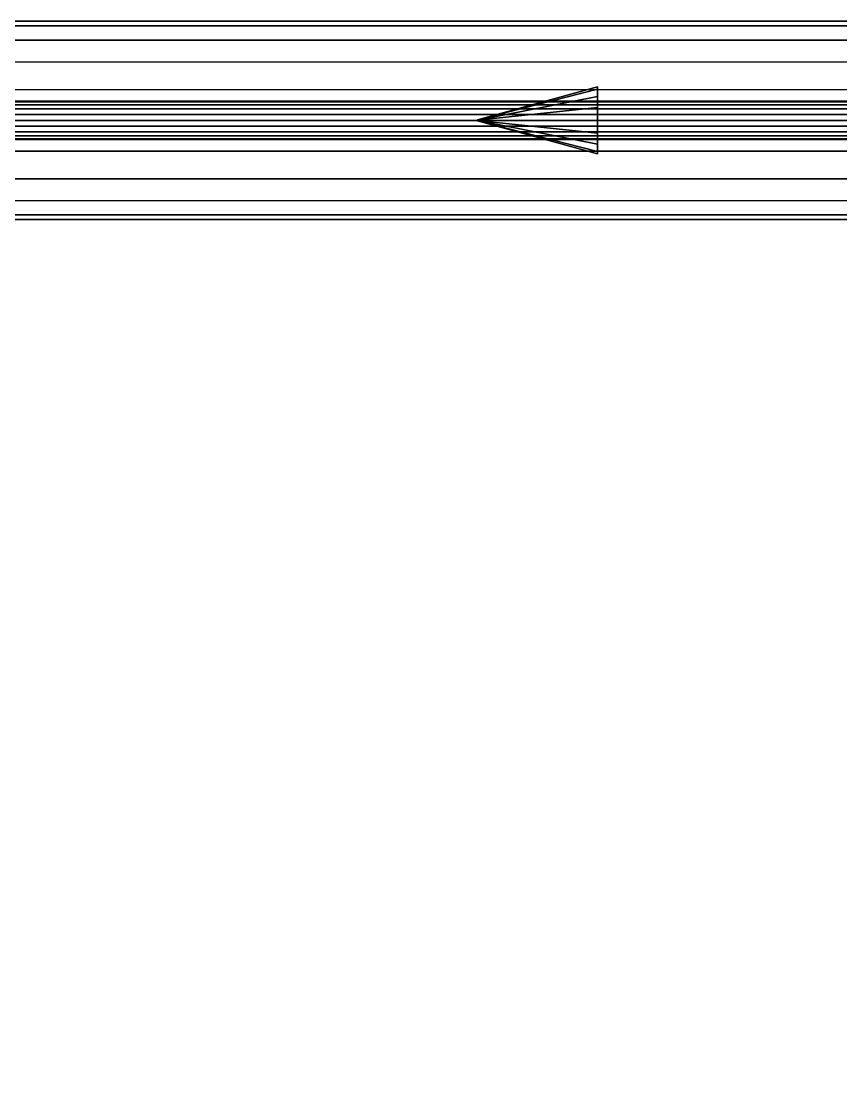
# Model space of a CAD drawing. Extents: x 91537 to 98524, y 82085 to 85415.
# Drawn here: x 94006 to 95030, y 83400 to 84715 of the extents above; entities that cross this region are included whole.
import ezdxf

# ---------------------------------------------------------------- set-up
doc = ezdxf.new("R2010")
doc.units = 0
doc.header["$LTSCALE"] = 20
doc.linetypes.add('DASHED', pattern=[18, 12, -6])
for name, color, linetype in [('CENTERLINE', 7, 'CONTINUOUS'), ('DRG1-CONTEXT', 9, 'DASHED'), ('FLOW', 4, 'CONTINUOUS'), ('INSULATION', 254, 'CONTINUOUS'), ('PIPE-SPOOL1', 5, 'CONTINUOUS')]:
    doc.layers.add(name, color=color, linetype=linetype)

msp = doc.modelspace()

# ---------------------------------------------------------------- linework, layer by layer
at = {"layer": 'CENTERLINE'}
msp.add_polyline3d([(93650, 82409, 4450), (93650, 84391, 4450), (93651.711, 84417.1052, 4450), (93656.8148, 84442.7638, 4450), (93665.2241, 84467.5367, 4450), (93676.7949, 84491, 4450), (93691.3293, 84512.7523, 4450), (93708.5786, 84532.4214, 4450), (93728.2477, 84549.6707, 4450), (93750, 84564.2051, 4450), (93773.4633, 84575.7759, 4450), (93798.2362, 84584.1852, 4450), (93823.8948, 84589.289, 4450), (93850, 84591, 4450), (97500, 84591, 4450)], dxfattribs=at)
at = {"layer": 'DRG1-CONTEXT'}
for points in [[(96595, 84605.195, 5075.4622), (96595, 84598.4628, 5072.032), (93204.2485, 84598.4628, 5072.0443), (93204.3607, 84605.195, 5075.4727)], [(96595, 84610.5378, 5080.805), (96595, 84605.195, 5075.4622), (93204.3607, 84605.195, 5075.4727), (93204.5356, 84610.5378, 5080.8126)], [(96595, 84613.968, 5087.5372), (96595, 84610.5378, 5080.805), (93204.5356, 84610.5378, 5080.8126), (93204.7558, 84613.968, 5087.5412)], [(96595, 84615.15, 5095), (96595, 84613.968, 5087.5372), (93204.7558, 84613.968, 5087.5412), (93205, 84615.15, 5095)], [(96595, 84613.968, 5102.4628), (96595, 84615.15, 5095), (93205, 84615.15, 5095), (93205.2442, 84613.968, 5102.4588)], [(96595, 84610.5378, 5109.195), (96595, 84613.968, 5102.4628), (93205.2442, 84613.968, 5102.4588), (93205.4644, 84610.5378, 5109.1874)], [(96595, 84605.195, 5114.5378), (96595, 84610.5378, 5109.195), (93205.4644, 84610.5378, 5109.1874), (93205.6393, 84605.195, 5114.5273)], [(96595, 84598.4628, 5117.968), (96595, 84605.195, 5114.5378), (93205.6393, 84605.195, 5114.5273), (93205.7515, 84598.4628, 5117.9557)], [(96595, 84598.4628, 5072.032), (96595, 84591, 5070.85), (93204.2098, 84591, 5070.8629), (93204.2485, 84598.4628, 5072.0443)], [(96595, 84591, 5070.85), (96595, 84583.5372, 5072.032), (93204.2485, 84583.5372, 5072.0443), (93204.2098, 84591, 5070.8629)], [(96595, 84591, 5119.15), (96595, 84598.4628, 5117.968), (93205.7515, 84598.4628, 5117.9557), (93205.7902, 84591, 5119.1371)], [(96595, 84583.5372, 5117.968), (96595, 84591, 5119.15), (93205.7902, 84591, 5119.1371), (93205.7515, 84583.5372, 5117.9557)], [(96595, 84583.5372, 5072.032), (96595, 84576.805, 5075.4622), (93204.3607, 84576.805, 5075.4727), (93204.2485, 84583.5372, 5072.0443)], [(96595, 84576.805, 5114.5378), (96595, 84583.5372, 5117.968), (93205.7515, 84583.5372, 5117.9557), (93205.6393, 84576.805, 5114.5273)], [(96595, 84576.805, 5075.4622), (96595, 84571.4622, 5080.805), (93204.5356, 84571.4622, 5080.8126), (93204.3607, 84576.805, 5075.4727)], [(96595, 84571.4622, 5080.805), (96595, 84568.032, 5087.5372), (93204.7558, 84568.032, 5087.5412), (93204.5356, 84571.4622, 5080.8126)], [(96595, 84568.032, 5087.5372), (96595, 84566.85, 5095), (93205, 84566.85, 5095), (93204.7558, 84568.032, 5087.5412)], [(96595, 84566.85, 5095), (96595, 84568.032, 5102.4628), (93205.2442, 84568.032, 5102.4588), (93205, 84566.85, 5095)], [(96595, 84568.032, 5102.4628), (96595, 84571.4622, 5109.195), (93205.4644, 84571.4622, 5109.1874), (93205.2442, 84568.032, 5102.4588)], [(96595, 84571.4622, 5109.195), (96595, 84576.805, 5114.5378), (93205.6393, 84576.805, 5114.5273), (93205.4644, 84571.4622, 5109.1874)]]:
    msp.add_3dface(points, dxfattribs=at)
at = {"layer": 'FLOW'}
for points in [[(94726.1218, 84629.8029, 4660.2227), (94726.1218, 84633, 4644.15), (94576.1218, 84591.5, 4644.15), (94576.1218, 84591.4619, 4644.3413)], [(94726.1218, 84633, 4644.15), (94726.1218, 84629.8029, 4628.0773), (94576.1218, 84591.4619, 4643.9587), (94576.1218, 84591.5, 4644.15)], [(94726.1218, 84591, 4644.15), (94726.1218, 84633, 4644.15), (94726.1218, 84629.8029, 4660.2227)], [(94726.1218, 84591, 4644.15), (94726.1218, 84629.8029, 4628.0773), (94726.1218, 84633, 4644.15)], [(94726.1218, 84620.6985, 4673.8485), (94726.1218, 84629.8029, 4660.2227), (94576.1218, 84591.4619, 4644.3413), (94576.1218, 84591.3536, 4644.5036)], [(94726.1218, 84629.8029, 4628.0773), (94726.1218, 84620.6985, 4614.4515), (94576.1218, 84591.3536, 4643.7964), (94576.1218, 84591.4619, 4643.9587)], [(94726.1218, 84607.0727, 4682.9529), (94726.1218, 84620.6985, 4673.8485), (94576.1218, 84591.3536, 4644.5036), (94576.1218, 84591.1913, 4644.6119)], [(94726.1218, 84620.6985, 4614.4515), (94726.1218, 84607.0727, 4605.3471), (94576.1218, 84591.1913, 4643.6881), (94576.1218, 84591.3536, 4643.7964)], [(94726.1218, 84591, 4644.15), (94726.1218, 84629.8029, 4660.2227), (94726.1218, 84620.6985, 4673.8485)], [(94726.1218, 84591, 4644.15), (94726.1218, 84620.6985, 4614.4515), (94726.1218, 84629.8029, 4628.0773)], [(94726.1218, 84591, 4644.15), (94726.1218, 84620.6985, 4673.8485), (94726.1218, 84607.0727, 4682.9529)], [(94726.1218, 84591, 4644.15), (94726.1218, 84607.0727, 4605.3471), (94726.1218, 84620.6985, 4614.4515)], [(94726.1218, 84591, 4686.15), (94726.1218, 84607.0727, 4682.9529), (94576.1218, 84591.1913, 4644.6119), (94576.1218, 84591, 4644.65)], [(94726.1218, 84607.0727, 4605.3471), (94726.1218, 84591, 4602.15), (94576.1218, 84591, 4643.65), (94576.1218, 84591.1913, 4643.6881)], [(94726.1218, 84591, 4644.15), (94726.1218, 84607.0727, 4682.9529), (94726.1218, 84591, 4686.15)], [(94726.1218, 84591, 4644.15), (94726.1218, 84591, 4602.15), (94726.1218, 84607.0727, 4605.3471)], [(94576.1218, 84591, 4644.15), (94576.1218, 84591.4619, 4644.3413), (94576.1218, 84591.5, 4644.15)], [(94576.1218, 84591, 4644.15), (94576.1218, 84591.5, 4644.15), (94576.1218, 84591.4619, 4643.9587)], [(94576.1218, 84591, 4644.15), (94576.1218, 84591.3536, 4644.5036), (94576.1218, 84591.4619, 4644.3413)], [(94576.1218, 84591, 4644.15), (94576.1218, 84591.4619, 4643.9587), (94576.1218, 84591.3536, 4643.7964)], [(94576.1218, 84591, 4644.15), (94576.1218, 84591.1913, 4644.6119), (94576.1218, 84591.3536, 4644.5036)], [(94576.1218, 84591, 4644.15), (94576.1218, 84591.3536, 4643.7964), (94576.1218, 84591.1913, 4643.6881)], [(94576.1218, 84591, 4644.15), (94576.1218, 84591, 4644.65), (94576.1218, 84591.1913, 4644.6119)], [(94576.1218, 84591, 4644.15), (94576.1218, 84591.1913, 4643.6881), (94576.1218, 84591, 4643.65)], [(94726.1218, 84574.9273, 4682.9529), (94726.1218, 84591, 4686.15), (94576.1218, 84591, 4644.65), (94576.1218, 84590.8087, 4644.6119)], [(94726.1218, 84591, 4602.15), (94726.1218, 84574.9273, 4605.3471), (94576.1218, 84590.8087, 4643.6881), (94576.1218, 84591, 4643.65)], [(94576.1218, 84591, 4644.15), (94576.1218, 84590.5, 4644.15), (94576.1218, 84590.5381, 4644.3413)], [(94576.1218, 84591, 4644.15), (94576.1218, 84590.5381, 4644.3413), (94576.1218, 84590.6464, 4644.5036)], [(94576.1218, 84591, 4644.15), (94576.1218, 84590.6464, 4644.5036), (94576.1218, 84590.8087, 4644.6119)], [(94576.1218, 84591, 4644.15), (94576.1218, 84590.8087, 4644.6119), (94576.1218, 84591, 4644.65)], [(94576.1218, 84591, 4644.15), (94576.1218, 84591, 4643.65), (94576.1218, 84590.8087, 4643.6881)], [(94576.1218, 84591, 4644.15), (94576.1218, 84590.8087, 4643.6881), (94576.1218, 84590.6464, 4643.7964)], [(94576.1218, 84591, 4644.15), (94576.1218, 84590.6464, 4643.7964), (94576.1218, 84590.5381, 4643.9587)], [(94576.1218, 84591, 4644.15), (94576.1218, 84590.5381, 4643.9587), (94576.1218, 84590.5, 4644.15)], [(94726.1218, 84561.3015, 4673.8485), (94726.1218, 84574.9273, 4682.9529), (94576.1218, 84590.8087, 4644.6119), (94576.1218, 84590.6464, 4644.5036)], [(94726.1218, 84574.9273, 4605.3471), (94726.1218, 84561.3015, 4614.4515), (94576.1218, 84590.6464, 4643.7964), (94576.1218, 84590.8087, 4643.6881)], [(94726.1218, 84552.1971, 4660.2227), (94726.1218, 84561.3015, 4673.8485), (94576.1218, 84590.6464, 4644.5036), (94576.1218, 84590.5381, 4644.3413)], [(94726.1218, 84561.3015, 4614.4515), (94726.1218, 84552.1971, 4628.0773), (94576.1218, 84590.5381, 4643.9587), (94576.1218, 84590.6464, 4643.7964)], [(94726.1218, 84549, 4644.15), (94726.1218, 84552.1971, 4660.2227), (94576.1218, 84590.5381, 4644.3413), (94576.1218, 84590.5, 4644.15)], [(94726.1218, 84552.1971, 4628.0773), (94726.1218, 84549, 4644.15), (94576.1218, 84590.5, 4644.15), (94576.1218, 84590.5381, 4643.9587)], [(94726.1218, 84591, 4644.15), (94726.1218, 84552.1971, 4660.2227), (94726.1218, 84549, 4644.15)], [(94726.1218, 84591, 4644.15), (94726.1218, 84561.3015, 4673.8485), (94726.1218, 84552.1971, 4660.2227)], [(94726.1218, 84591, 4644.15), (94726.1218, 84574.9273, 4682.9529), (94726.1218, 84561.3015, 4673.8485)], [(94726.1218, 84591, 4644.15), (94726.1218, 84591, 4686.15), (94726.1218, 84574.9273, 4682.9529)], [(94726.1218, 84591, 4644.15), (94726.1218, 84574.9273, 4605.3471), (94726.1218, 84591, 4602.15)], [(94726.1218, 84591, 4644.15), (94726.1218, 84561.3015, 4614.4515), (94726.1218, 84574.9273, 4605.3471)], [(94726.1218, 84591, 4644.15), (94726.1218, 84552.1971, 4628.0773), (94726.1218, 84561.3015, 4614.4515)], [(94726.1218, 84591, 4644.15), (94726.1218, 84549, 4644.15), (94726.1218, 84552.1971, 4628.0773)]]:
    msp.add_3dface(points, dxfattribs=at)
at = {"layer": 'INSULATION'}
for points in [[(93845.9379, 84715.0835, 4450), (93846.1367, 84709.0104, 4488.3645), (95450, 84709.0737, 4488.3645), (95450, 84715.15, 4450)], [(93846.1367, 84709.0104, 4411.6355), (93845.9379, 84715.0835, 4450), (95450, 84715.15, 4450), (95450, 84709.0737, 4411.6355)], [(93846.1367, 84709.0104, 4488.3645), (93846.7137, 84691.3857, 4522.9735), (95450, 84691.4395, 4522.9735), (95450, 84709.0737, 4488.3645)], [(93846.7137, 84691.3857, 4377.0265), (93846.1367, 84709.0104, 4411.6355), (95450, 84709.0737, 4411.6355), (95450, 84691.4395, 4377.0265)], [(93846.7137, 84691.3857, 4522.9735), (93847.6124, 84663.9345, 4550.4395), (95450, 84663.9735, 4550.4395), (95450, 84691.4395, 4522.9735)], [(93847.6124, 84663.9345, 4349.5605), (93846.7137, 84691.3857, 4377.0265), (95450, 84691.4395, 4377.0265), (95450, 84663.9735, 4349.5605)], [(93847.6124, 84663.9345, 4550.4395), (93848.7448, 84629.3439, 4568.0737), (95450, 84629.3645, 4568.0737), (95450, 84663.9735, 4550.4395)], [(93848.7448, 84629.3439, 4331.9263), (93847.6124, 84663.9345, 4349.5605), (95450, 84663.9735, 4349.5605), (95450, 84629.3645, 4331.9263)], [(93848.7448, 84629.3439, 4568.0737), (93850, 84591, 4574.15), (95450, 84591, 4574.15), (95450, 84629.3645, 4568.0737)], [(93850, 84591, 4325.85), (93848.7448, 84629.3439, 4331.9263), (95450, 84629.3645, 4331.9263), (95450, 84591, 4325.85)], [(93850, 84591, 4574.15), (93851.2553, 84552.6561, 4568.0737), (95450, 84552.6355, 4568.0737), (95450, 84591, 4574.15)], [(93851.2553, 84552.6561, 4331.9263), (93850, 84591, 4325.85), (95450, 84591, 4325.85), (95450, 84552.6355, 4331.9263)], [(93851.2553, 84552.6561, 4568.0737), (93852.3876, 84518.0655, 4550.4395), (95450, 84518.0265, 4550.4395), (95450, 84552.6355, 4568.0737)], [(93852.3876, 84518.0655, 4349.5605), (93851.2553, 84552.6561, 4331.9263), (95450, 84552.6355, 4331.9263), (95450, 84518.0265, 4349.5605)], [(93852.3876, 84518.0655, 4550.4395), (93853.2863, 84490.6143, 4522.9735), (95450, 84490.5605, 4522.9735), (95450, 84518.0265, 4550.4395)], [(93853.2863, 84490.6143, 4377.0265), (93852.3876, 84518.0655, 4349.5605), (95450, 84518.0265, 4349.5605), (95450, 84490.5605, 4377.0265)], [(93853.2863, 84490.6143, 4522.9735), (93853.8633, 84472.9896, 4488.3645), (95450, 84472.9263, 4488.3645), (95450, 84490.5605, 4522.9735)], [(93853.8633, 84472.9896, 4411.6355), (93853.2863, 84490.6143, 4377.0265), (95450, 84490.5605, 4377.0265), (95450, 84472.9263, 4411.6355)], [(93853.8633, 84472.9896, 4488.3645), (93854.0621, 84466.9165, 4450), (95450, 84466.85, 4450), (95450, 84472.9263, 4488.3645)], [(93854.0621, 84466.9165, 4450), (93853.8633, 84472.9896, 4411.6355), (95450, 84472.9263, 4411.6355), (95450, 84466.85, 4450)]]:
    msp.add_3dface(points, dxfattribs=at)
at = {"layer": 'PIPE-SPOOL1'}
for points in [[(93849.2098, 84615.1371, 4450), (93849.2485, 84613.9557, 4457.4628), (95450, 84613.968, 4457.4628), (95450, 84615.15, 4450)], [(93849.2485, 84613.9557, 4442.5372), (93849.2098, 84615.1371, 4450), (95450, 84615.15, 4450), (95450, 84613.968, 4442.5372)], [(93849.2485, 84613.9557, 4457.4628), (93849.3607, 84610.5273, 4464.195), (95450, 84610.5378, 4464.195), (95450, 84613.968, 4457.4628)], [(93849.3607, 84610.5273, 4435.805), (93849.2485, 84613.9557, 4442.5372), (95450, 84613.968, 4442.5372), (95450, 84610.5378, 4435.805)], [(93849.3607, 84610.5273, 4464.195), (93849.5356, 84605.1874, 4469.5378), (95450, 84605.195, 4469.5378), (95450, 84610.5378, 4464.195)], [(93849.5356, 84605.1874, 4430.4622), (93849.3607, 84610.5273, 4435.805), (95450, 84610.5378, 4435.805), (95450, 84605.195, 4430.4622)], [(93849.5356, 84605.1874, 4469.5378), (93849.7558, 84598.4588, 4472.968), (95450, 84598.4628, 4472.968), (95450, 84605.195, 4469.5378)], [(93849.7558, 84598.4588, 4427.032), (93849.5356, 84605.1874, 4430.4622), (95450, 84605.195, 4430.4622), (95450, 84598.4628, 4427.032)], [(93849.7558, 84598.4588, 4472.968), (93850, 84591, 4474.15), (95450, 84591, 4474.15), (95450, 84598.4628, 4472.968)], [(93850, 84591, 4425.85), (93849.7558, 84598.4588, 4427.032), (95450, 84598.4628, 4427.032), (95450, 84591, 4425.85)], [(93850, 84591, 4474.15), (93850.2442, 84583.5412, 4472.968), (95450, 84583.5372, 4472.968), (95450, 84591, 4474.15)], [(93850.2442, 84583.5412, 4427.032), (93850, 84591, 4425.85), (95450, 84591, 4425.85), (95450, 84583.5372, 4427.032)], [(93850.2442, 84583.5412, 4472.968), (93850.4644, 84576.8126, 4469.5378), (95450, 84576.805, 4469.5378), (95450, 84583.5372, 4472.968)], [(93850.4644, 84576.8126, 4430.4622), (93850.2442, 84583.5412, 4427.032), (95450, 84583.5372, 4427.032), (95450, 84576.805, 4430.4622)], [(93850.4644, 84576.8126, 4469.5378), (93850.6393, 84571.4727, 4464.195), (95450, 84571.4622, 4464.195), (95450, 84576.805, 4469.5378)], [(93850.6393, 84571.4727, 4435.805), (93850.4644, 84576.8126, 4430.4622), (95450, 84576.805, 4430.4622), (95450, 84571.4622, 4435.805)], [(93850.6393, 84571.4727, 4464.195), (93850.7515, 84568.0443, 4457.4628), (95450, 84568.032, 4457.4628), (95450, 84571.4622, 4464.195)], [(93850.7515, 84568.0443, 4442.5372), (93850.6393, 84571.4727, 4435.805), (95450, 84571.4622, 4435.805), (95450, 84568.032, 4442.5372)], [(93850.7515, 84568.0443, 4457.4628), (93850.7902, 84566.8629, 4450), (95450, 84566.85, 4450), (95450, 84568.032, 4457.4628)], [(93850.7902, 84566.8629, 4450), (93850.7515, 84568.0443, 4442.5372), (95450, 84568.032, 4442.5372), (95450, 84566.85, 4450)]]:
    msp.add_3dface(points, dxfattribs=at)

doc.saveas('drawing.dxf')
